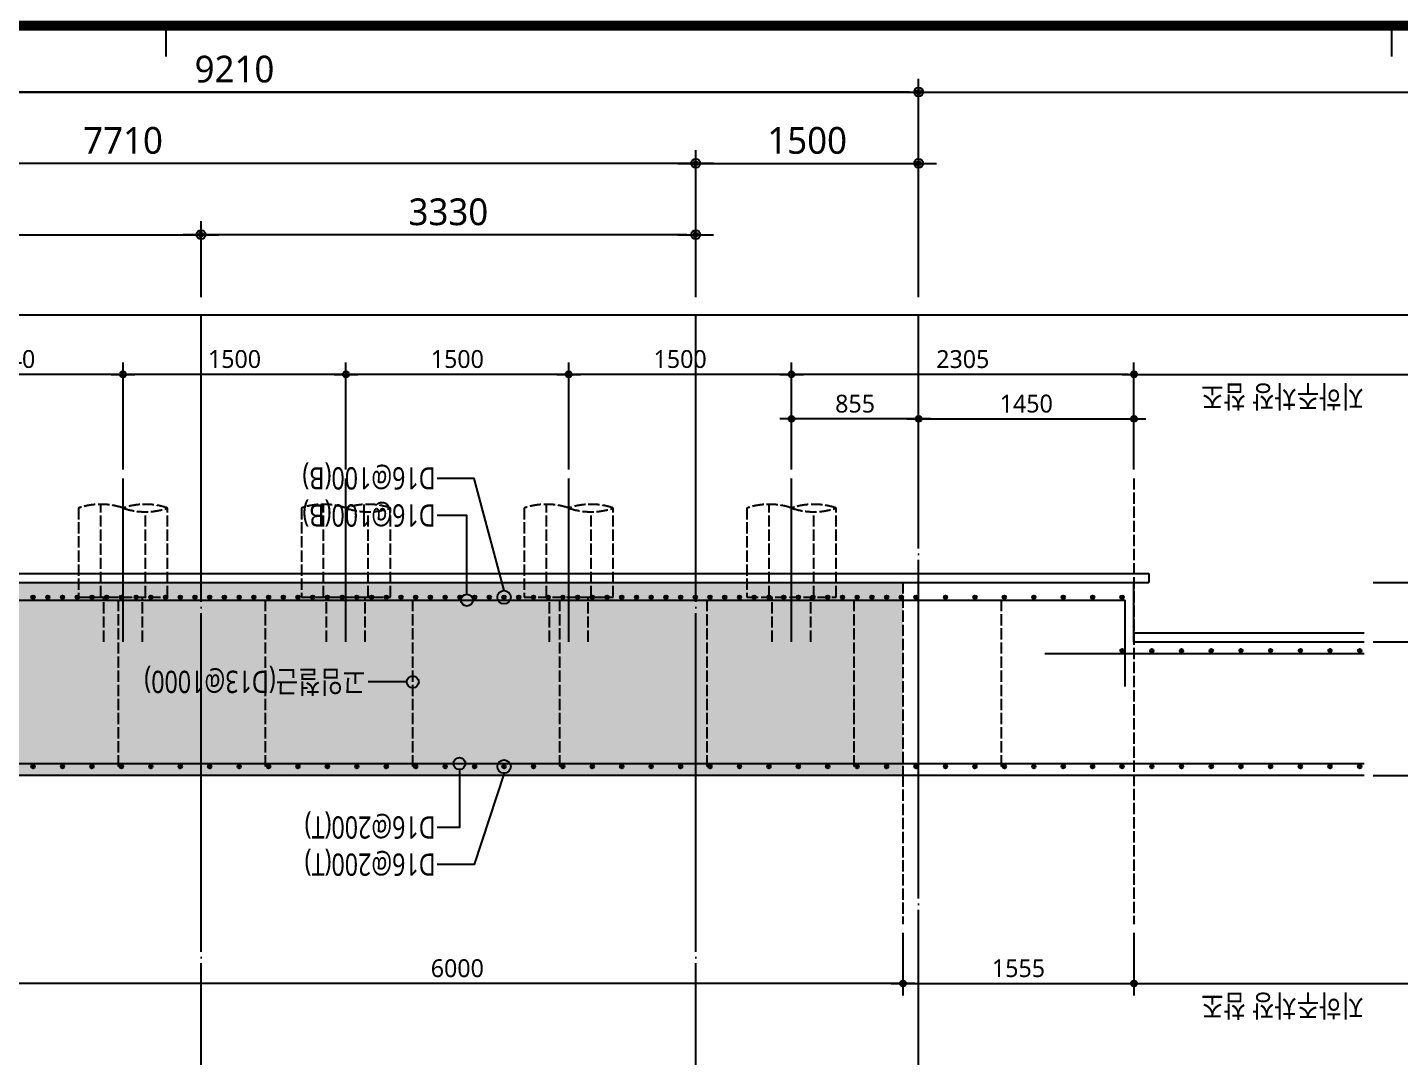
# Model space of a CAD drawing. Header units: millimetres. Extents: x 317501 to 814054, y -400799 to -14117.
# Drawn here: x 795300 to 804537, y -26129 to -19202 of the extents above; entities that cross this region are included whole.
import ezdxf
from ezdxf.enums import TextEntityAlignment as Align
from ezdxf.xclip import XClip

# ---------------------------------------------------------------- set-up
doc = ezdxf.new("R2010")
doc.units = ezdxf.units.MM
doc.header["$LTSCALE"] = 38
doc.header["$XCLIPFRAME"] = 0
for name, pattern in [('CEN', [62, 60, -1, 0, -1]), ('HID', [2.5, 2, -0.5]), ('XS-기초$0$HID', [2.3, 1.5, -0.8])]:
    doc.linetypes.add(name, pattern=pattern)
doc.layers.get('Defpoints').update_dxf_attribs({"color": 145})
for name, color, linetype in [('BAR1', 3, 'Continuous'), ('BARR', 1, 'Continuous'), ('CEN', 1, 'CEN'), ('DIM', 7, 'Continuous'), ('DOT', 3, 'Continuous'), ('FORM_고양장항A-1BL-S-성능$0$FORM', 7, 'Continuous'), ('LEADER', 7, 'Continuous'), ('PI', 4, 'HID'), ('T', 1, 'Continuous'), ('W1', 11, 'Continuous'), ('XS-기초$0$252', 252, 'Continuous'), ('고임철근', 4, 'HID'), ('버림', 8, 'Continuous'), ('보강구간', 6, 'HID')]:
    doc.layers.add(name, color=color, linetype=linetype)
for name, color, linetype, plot in [('DEFPOINT', 144, 'Continuous', False), ('FORM_고양장항A-1BL-S-성능$0$DEFPOINT', 144, 'Continuous', False), ('XS-기초$0$0106', 30, 'XS-기초$0$HID', False)]:
    doc.layers.add(name, color=color, linetype=linetype, plot=plot)
doc.layers.add('TEXT', color=3, linetype='Continuous', lineweight=9)
doc.styles.add('맑은고딕', font='malgun.ttf')
doc.dimstyles.new('DIM_40', dxfattribs={"dimscale": 40, "dimtxt": 3, "dimasz": 1, "dimexe": 2, "dimexo": 1.5, "dimgap": 1, "dimtad": 1, "dimdec": 0, "dimzin": 0, "dimdsep": 46, "dimtxsty": '맑은고딕', "dimblk1": 'DIMDOT', "dimblk2": 'DIMDOT', "dimsah": 1, "dimcen": 0.09, "dimdle": 2, "dimclrd": 7, "dimclre": 7, "dimclrt": 6, "dimadec": 0, "dimazin": 0, "dimtfac": 1, "dimtdec": 0, "dimtix": 1, "dimtmove": 2, "dimatfit": 3, "dimldrblk": 'DIMDOT', "dimfxl": 0, "dimtolj": 1, "dimtzin": 0, "dimarcsym": 0})
doc.dimstyles.new('DIM_60', dxfattribs={"dimscale": 60, "dimtxt": 3, "dimasz": 1, "dimexe": 1.5, "dimexo": 2, "dimgap": 1, "dimtad": 1, "dimdec": 0, "dimzin": 0, "dimdsep": 46, "dimtxsty": '맑은고딕', "dimblk1": 'DIMDOT', "dimblk2": 'DIMDOT', "dimsah": 1, "dimcen": 0.09, "dimdle": 2, "dimclrd": 7, "dimclre": 7, "dimclrt": 3, "dimadec": 0, "dimazin": 0, "dimtfac": 1, "dimtdec": 0, "dimtix": 1, "dimtmove": 2, "dimatfit": 3, "dimldrblk": 'DIMDOT', "dimfxl": 0, "dimtolj": 1, "dimtzin": 0, "dimarcsym": 0})

# ---------------------------------------------------------------- blocks, each defined once
blk = doc.blocks.new('FORM_고양장항A-1BL-S-성능')
at = {"layer": 'FORM_고양장항A-1BL-S-성능$0$DEFPOINT', "color": 1}
for p, q in [((753, 297), (756, 297)), ((753, 159.5), (756, 159.5))]:
    blk.add_line(p, q, dxfattribs=at)
at = {"layer": 'FORM_고양장항A-1BL-S-성능$0$FORM', "const_width": 1}
blk.add_lwpolyline([(25.5, 572.5), (25.5, 21.5), (756.5, 21.5), (756.5, 572.5)], close=True, dxfattribs=at)
at = {"layer": 'FORM_고양장항A-1BL-S-성능$0$FORM'}
blk.add_lwpolyline([(26, 572), (26, 22), (756, 22), (756, 572)], close=True, dxfattribs=at)
blk = doc.blocks.new('XS-기초$0$A$C762E058C')
at = {"layer": 'XS-기초$0$252'}
h = blk.add_hatch(color=256, dxfattribs=at)
h.dxf.hatch_style = 1
h.paths.add_polyline_path([(109600, -22900), (108800, -22900), (108800, -23400), (109600, -23400)])
h.paths.add_polyline_path([(116669.9, -26473.1), (116075.4, -25937.8), (115740.8, -26309.4), (116335.3, -26844.7)])
h.paths.add_polyline_path([(112530.3, -23822.3), (113065.6, -23227.8), (112694.1, -22893.2), (112158.8, -23487.8)])
h.paths.add_polyline_path([(109700, -15900), (109700, -15100), (109200, -15100), (109200, -15900)])
h.paths.add_polyline_path([(80600, -15900), (80600, -15100), (80100, -15100), (80100, -15900)])
h.paths.add_polyline_path([(73500, -15900), (73500, -15100), (73000, -15100), (73000, -15900)])
h.paths.add_polyline_path([(93700, -15900), (93700, -15100), (93200, -15100), (93200, -15900)])
h.paths.add_polyline_path([(101700, -15900), (101700, -15100), (101200, -15100), (101200, -15900)])
h.paths.add_polyline_path([(85700, -15900), (85700, -15100), (85200, -15100), (85200, -15900)])
blk = doc.blocks.new('XS-기초')
at = {"layer": 'XS-기초$0$0106'}
blk.add_line((146982.1, 171824.9), (463098.6, 280124.8), dxfattribs=at)
at = {"layer": 'XS-기초$0$252'}
blk.add_blockref('XS-기초$0$A$C762E058C', (118310, 198300), dxfattribs=at)
blk = doc.blocks.new('DIMDOT')
at = {"layer": 'DIM', "linetype": 'Continuous'}
blk.add_line((-2, 0), (2, 0), dxfattribs=at)
for radius in [0.5, 0.25]:
    blk.add_circle((0, 0), radius, dxfattribs=at)
blk = doc.blocks.new('*D121')
at = {"layer": 'Defpoints', "color": 0, "linetype": 'Continuous', "transparency": 16777216}
for p in [(792089.1, -19636.8), (792089.1, -21136.8), (801299.1, -21136.8)]:
    blk.add_point(p, dxfattribs=at)
at = {"layer": 'DIM', "color": 7, "linetype": 'Continuous', "lineweight": -2, "transparency": 16777216}
for p, q in [((792089.1, -21016.8), (792089.1, -19546.8)), ((801299.1, -21016.8), (801299.1, -19546.8)), ((801239.1, -19636.8), (792149.1, -19636.8))]:
    blk.add_line(p, q, dxfattribs=at)
at = {"layer": 'DIM', "color": 7, "linetype": 'Continuous', "lineweight": -2, "transparency": 16777216, "xscale": 60, "yscale": 60, "zscale": 60, "rotation": 180}
blk.add_blockref('DIMDOT', (792089.1, -19636.8), dxfattribs=at)
at = {"layer": 'DIM', "color": 7, "linetype": 'Continuous', "lineweight": -2, "transparency": 16777216, "xscale": 60, "yscale": 60, "zscale": 60}
blk.add_blockref('DIMDOT', (801299.1, -19636.8), dxfattribs=at)
at = {"layer": 'DIM', "color": 3, "linetype": 'Continuous', "transparency": 16777216, "insert": (796694.1, -19483.2), "char_height": 180, "attachment_point": 5, "style": '맑은고딕'}
blk.add_mtext('\\A1;9210', dxfattribs=at)
blk = doc.blocks.new('*D122')
at = {"layer": 'Defpoints', "color": 0, "linetype": 'Continuous', "transparency": 16777216}
for p in [(792089.1, -20116.8), (792089.1, -21136.8), (799799.1, -21136.8)]:
    blk.add_point(p, dxfattribs=at)
at = {"layer": 'DIM', "color": 7, "linetype": 'Continuous', "lineweight": -2, "transparency": 16777216}
for p, q in [((792089.1, -21016.8), (792089.1, -20026.8)), ((799799.1, -21016.8), (799799.1, -20026.8)), ((799739.1, -20116.8), (792149.1, -20116.8))]:
    blk.add_line(p, q, dxfattribs=at)
at = {"layer": 'DIM', "color": 7, "linetype": 'Continuous', "lineweight": -2, "transparency": 16777216, "xscale": 60, "yscale": 60, "zscale": 60, "rotation": 180}
blk.add_blockref('DIMDOT', (792089.1, -20116.8), dxfattribs=at)
at = {"layer": 'DIM', "color": 7, "linetype": 'Continuous', "lineweight": -2, "transparency": 16777216, "xscale": 60, "yscale": 60, "zscale": 60}
blk.add_blockref('DIMDOT', (799799.1, -20116.8), dxfattribs=at)
at = {"layer": 'DIM', "color": 3, "linetype": 'Continuous', "transparency": 16777216, "insert": (795944.1, -19963.2), "char_height": 180, "attachment_point": 5, "style": '맑은고딕'}
blk.add_mtext('\\A1;7710', dxfattribs=at)
blk = doc.blocks.new('*D123')
at = {"layer": 'Defpoints', "color": 0, "linetype": 'Continuous', "transparency": 16777216}
for p in [(801299.1, -20116.8), (799799.1, -21136.8), (801299.1, -21136.8)]:
    blk.add_point(p, dxfattribs=at)
at = {"layer": 'DIM', "color": 7, "linetype": 'Continuous', "lineweight": -2, "transparency": 16777216}
for p, q in [((799799.1, -21016.8), (799799.1, -20026.8)), ((801299.1, -21016.8), (801299.1, -20026.8)), ((799859.1, -20116.8), (801239.1, -20116.8))]:
    blk.add_line(p, q, dxfattribs=at)
at = {"layer": 'DIM', "color": 7, "linetype": 'Continuous', "lineweight": -2, "transparency": 16777216, "xscale": 60, "yscale": 60, "zscale": 60, "rotation": 180}
blk.add_blockref('DIMDOT', (799799.1, -20116.8), dxfattribs=at)
at = {"layer": 'DIM', "color": 7, "linetype": 'Continuous', "lineweight": -2, "transparency": 16777216, "xscale": 60, "yscale": 60, "zscale": 60}
blk.add_blockref('DIMDOT', (801299.1, -20116.8), dxfattribs=at)
at = {"layer": 'DIM', "color": 3, "linetype": 'Continuous', "transparency": 16777216, "insert": (800549.1, -19963.2), "char_height": 180, "attachment_point": 5, "style": '맑은고딕'}
blk.add_mtext('\\A1;1500', dxfattribs=at)
blk = doc.blocks.new('*D124')
at = {"layer": 'Defpoints', "color": 0, "linetype": 'Continuous', "transparency": 16777216}
for p in [(796469.1, -20596.8), (796469.1, -21136.8), (799799.1, -21136.8)]:
    blk.add_point(p, dxfattribs=at)
at = {"layer": 'DIM', "color": 7, "linetype": 'Continuous', "lineweight": -2, "transparency": 16777216}
for p, q in [((796469.1, -21016.8), (796469.1, -20506.8)), ((799739.1, -20596.8), (796529.1, -20596.8)), ((799799.1, -21016.8), (799799.1, -20506.8))]:
    blk.add_line(p, q, dxfattribs=at)
at = {"layer": 'DIM', "color": 7, "linetype": 'Continuous', "lineweight": -2, "transparency": 16777216, "xscale": 60, "yscale": 60, "zscale": 60, "rotation": 180}
blk.add_blockref('DIMDOT', (796469.1, -20596.8), dxfattribs=at)
at = {"layer": 'DIM', "color": 7, "linetype": 'Continuous', "lineweight": -2, "transparency": 16777216, "xscale": 60, "yscale": 60, "zscale": 60}
blk.add_blockref('DIMDOT', (799799.1, -20596.8), dxfattribs=at)
at = {"layer": 'DIM', "color": 3, "linetype": 'Continuous', "transparency": 16777216, "insert": (798134.1, -20443.8), "char_height": 180, "attachment_point": 5, "style": '맑은고딕'}
blk.add_mtext('\\A1;3330', dxfattribs=at)
blk = doc.blocks.new('*D125')
at = {"layer": 'Defpoints', "color": 0, "linetype": 'Continuous', "transparency": 16777216}
for p in [(796469.1, -20596.8), (792089.1, -21136.8), (796469.1, -21136.8)]:
    blk.add_point(p, dxfattribs=at)
at = {"layer": 'DIM', "color": 7, "linetype": 'Continuous', "lineweight": -2, "transparency": 16777216}
for p, q in [((792089.1, -21016.8), (792089.1, -20506.8)), ((792149.1, -20596.8), (796409.1, -20596.8)), ((796469.1, -21016.8), (796469.1, -20506.8))]:
    blk.add_line(p, q, dxfattribs=at)
at = {"layer": 'DIM', "color": 7, "linetype": 'Continuous', "lineweight": -2, "transparency": 16777216, "xscale": 60, "yscale": 60, "zscale": 60, "rotation": 180}
blk.add_blockref('DIMDOT', (792089.1, -20596.8), dxfattribs=at)
at = {"layer": 'DIM', "color": 7, "linetype": 'Continuous', "lineweight": -2, "transparency": 16777216, "xscale": 60, "yscale": 60, "zscale": 60}
blk.add_blockref('DIMDOT', (796469.1, -20596.8), dxfattribs=at)
at = {"layer": 'DIM', "color": 3, "linetype": 'Continuous', "transparency": 16777216, "insert": (794279.1, -20443.8), "char_height": 180, "attachment_point": 5, "style": '맑은고딕'}
blk.add_mtext('\\A1;4380', dxfattribs=at)
blk = doc.blocks.new('*D165')
at = {"layer": 'Defpoints', "color": 0, "linetype": 'Continuous', "transparency": 16777216}
for p in [(804299.1, -22936.8), (805099.1, -22936.8), (804299.1, -24236.8)]:
    blk.add_point(p, dxfattribs=at)
at = {"layer": 'DIM', "color": 7, "linetype": 'Continuous', "lineweight": -2, "transparency": 16777216}
for p, q in [((804359.1, -22936.8), (805179.1, -22936.8)), ((805099.1, -24196.8), (805099.1, -22976.8)), ((804359.1, -24236.8), (805179.1, -24236.8))]:
    blk.add_line(p, q, dxfattribs=at)
at = {"layer": 'DIM', "color": 7, "linetype": 'Continuous', "lineweight": -2, "transparency": 16777216, "xscale": 40, "yscale": 40, "zscale": 40}
for p, rotation in [((805099.1, -22936.8), 90), ((805099.1, -24236.8), 270)]:
    blk.add_blockref('DIMDOT', p, dxfattribs=dict(at, rotation=rotation))
at = {"layer": 'DIM', "color": 6, "linetype": 'Continuous', "transparency": 16777216, "insert": (804996.8, -23586.8), "char_height": 120, "attachment_point": 5, "rotation": 90, "style": '맑은고딕'}
blk.add_mtext('\\A1;1300', dxfattribs=at)
blk = doc.blocks.new('*D166')
at = {"layer": 'Defpoints', "color": 0, "linetype": 'Continuous', "transparency": 16777216}
for p in [(804299.1, -22936.8), (804799.1, -22936.8), (804299.1, -23336.8)]:
    blk.add_point(p, dxfattribs=at)
at = {"layer": 'DIM', "color": 7, "linetype": 'Continuous', "lineweight": -2, "transparency": 16777216}
for p, q in [((804359.1, -22936.8), (804879.1, -22936.8)), ((804799.1, -23296.8), (804799.1, -22976.8)), ((804359.1, -23336.8), (804879.1, -23336.8))]:
    blk.add_line(p, q, dxfattribs=at)
at = {"layer": 'DIM', "color": 7, "linetype": 'Continuous', "lineweight": -2, "transparency": 16777216, "xscale": 40, "yscale": 40, "zscale": 40}
for p, rotation in [((804799.1, -22936.8), 90), ((804799.1, -23336.8), 270)]:
    blk.add_blockref('DIMDOT', p, dxfattribs=dict(at, rotation=rotation))
at = {"layer": 'DIM', "color": 6, "linetype": 'Continuous', "transparency": 16777216, "insert": (804697.1, -23136.8), "char_height": 120, "attachment_point": 5, "rotation": 90, "style": '맑은고딕'}
blk.add_mtext('\\A1;400', dxfattribs=at)
blk = doc.blocks.new('*D167')
at = {"layer": 'Defpoints', "color": 0, "linetype": 'Continuous', "transparency": 16777216}
for p in [(804299.1, -23336.8), (804299.1, -24236.8), (804799.1, -24236.8)]:
    blk.add_point(p, dxfattribs=at)
at = {"layer": 'DIM', "color": 7, "linetype": 'Continuous', "lineweight": -2, "transparency": 16777216}
for p, q in [((804359.1, -23336.8), (804879.1, -23336.8)), ((804799.1, -23376.8), (804799.1, -24196.8)), ((804359.1, -24236.8), (804879.1, -24236.8))]:
    blk.add_line(p, q, dxfattribs=at)
at = {"layer": 'DIM', "color": 7, "linetype": 'Continuous', "lineweight": -2, "transparency": 16777216, "xscale": 40, "yscale": 40, "zscale": 40}
for p, rotation in [((804799.1, -23336.8), 90), ((804799.1, -24236.8), 270)]:
    blk.add_blockref('DIMDOT', p, dxfattribs=dict(at, rotation=rotation))
at = {"layer": 'DIM', "color": 6, "linetype": 'Continuous', "transparency": 16777216, "insert": (804697.1, -23786.8), "char_height": 120, "attachment_point": 5, "rotation": 90, "style": '맑은고딕'}
blk.add_mtext('\\A1;900', dxfattribs=at)
blk = doc.blocks.new('*D521')
at = {"layer": 'Defpoints', "color": 0, "linetype": 'Continuous', "transparency": 16777216}
for p in [(795194.1, -25236.8), (801194.1, -25236.8), (795194.1, -25636.8)]:
    blk.add_point(p, dxfattribs=at)
at = {"layer": 'DIM', "color": 7, "linetype": 'Continuous', "lineweight": -2, "transparency": 16777216}
for p, q in [((795194.1, -25296.8), (795194.1, -25716.8)), ((801194.1, -25296.8), (801194.1, -25716.8)), ((801154.1, -25636.8), (795234.1, -25636.8))]:
    blk.add_line(p, q, dxfattribs=at)
at = {"layer": 'DIM', "color": 7, "linetype": 'Continuous', "lineweight": -2, "transparency": 16777216, "xscale": 40, "yscale": 40, "zscale": 40, "rotation": 180}
blk.add_blockref('DIMDOT', (795194.1, -25636.8), dxfattribs=at)
at = {"layer": 'DIM', "color": 7, "linetype": 'Continuous', "lineweight": -2, "transparency": 16777216, "xscale": 40, "yscale": 40, "zscale": 40}
blk.add_blockref('DIMDOT', (801194.1, -25636.8), dxfattribs=at)
at = {"layer": 'DIM', "color": 6, "linetype": 'Continuous', "transparency": 16777216, "insert": (798194.1, -25534.8), "char_height": 120, "attachment_point": 5, "style": '맑은고딕'}
blk.add_mtext('\\A1;6000', dxfattribs=at)
blk = doc.blocks.new('*D522')
at = {"layer": 'Defpoints', "color": 0, "linetype": 'Continuous', "transparency": 16777216}
for p in [(801194.1, -25236.8), (802749.1, -25236.8), (802749.1, -25636.8)]:
    blk.add_point(p, dxfattribs=at)
at = {"layer": 'DIM', "color": 7, "linetype": 'Continuous', "lineweight": -2, "transparency": 16777216}
for p, q in [((801194.1, -25296.8), (801194.1, -25716.8)), ((802749.1, -25296.8), (802749.1, -25716.8)), ((801234.1, -25636.8), (802709.1, -25636.8))]:
    blk.add_line(p, q, dxfattribs=at)
at = {"layer": 'DIM', "color": 7, "linetype": 'Continuous', "lineweight": -2, "transparency": 16777216, "xscale": 40, "yscale": 40, "zscale": 40, "rotation": 180}
blk.add_blockref('DIMDOT', (801194.1, -25636.8), dxfattribs=at)
at = {"layer": 'DIM', "color": 7, "linetype": 'Continuous', "lineweight": -2, "transparency": 16777216, "xscale": 40, "yscale": 40, "zscale": 40}
blk.add_blockref('DIMDOT', (802749.1, -25636.8), dxfattribs=at)
at = {"layer": 'DIM', "color": 6, "linetype": 'Continuous', "transparency": 16777216, "insert": (801971.6, -25534.4), "char_height": 120, "attachment_point": 5, "style": '맑은고딕'}
blk.add_mtext('\\A1;1555', dxfattribs=at)
blk = doc.blocks.new('p')
at = {"layer": 'PI'}
for p, q in [((-130, 300), (-130, 0)), ((130, 300), (130, 0)), ((300, 0), (-300, 0)), ((-300, 0), (-300, -600)), ((-150, 0), (-150, -575)), ((150, 0), (150, -625)), ((300, -600), (300, 0))]:
    blk.add_line(p, q, dxfattribs=at)
at = {"layer": 'PI', "color": 6, "linetype": 'Continuous'}
blk.add_line((0, 300, 0), (0, -800, 0), dxfattribs=at)
at = {"layer": 'PI'}
for centre, start, end in [((-150, -1037.5), 71.07536, 108.92464), ((-150, -162.5), 251.07536, 288.92464), ((150, -162.5), 251.07536, 288.92464)]:
    blk.add_arc(centre, 462.5, start, end, dxfattribs=at)
blk = doc.blocks.new('*D525')
at = {"layer": 'Defpoints', "color": 0, "linetype": 'Continuous', "transparency": 16777216}
for p in [(794404.1, -21536.8), (794404.1, -22236.8), (795944.1, -22236.8)]:
    blk.add_point(p, dxfattribs=at)
at = {"layer": 'DIM', "color": 7, "linetype": 'Continuous', "lineweight": -2, "transparency": 16777216}
for p, q in [((794404.1, -22176.8), (794404.1, -21456.8)), ((795944.1, -22176.8), (795944.1, -21456.8)), ((795904.1, -21536.8), (794444.1, -21536.8))]:
    blk.add_line(p, q, dxfattribs=at)
at = {"layer": 'DIM', "color": 7, "linetype": 'Continuous', "lineweight": -2, "transparency": 16777216, "xscale": 40, "yscale": 40, "zscale": 40, "rotation": 180}
blk.add_blockref('DIMDOT', (794404.1, -21536.8), dxfattribs=at)
at = {"layer": 'DIM', "color": 7, "linetype": 'Continuous', "lineweight": -2, "transparency": 16777216, "xscale": 40, "yscale": 40, "zscale": 40}
blk.add_blockref('DIMDOT', (795944.1, -21536.8), dxfattribs=at)
at = {"layer": 'DIM', "color": 6, "linetype": 'Continuous', "transparency": 16777216, "insert": (795174.1, -21434.4), "char_height": 120, "attachment_point": 5, "style": '맑은고딕'}
blk.add_mtext('\\A1;1540', dxfattribs=at)
blk = doc.blocks.new('*D526')
at = {"layer": 'Defpoints', "color": 0, "linetype": 'Continuous', "transparency": 16777216}
for p in [(795944.1, -21536.8), (795944.1, -22236.8), (797444.1, -22236.8)]:
    blk.add_point(p, dxfattribs=at)
at = {"layer": 'DIM', "color": 7, "linetype": 'Continuous', "lineweight": -2, "transparency": 16777216}
for p, q in [((795944.1, -22176.8), (795944.1, -21456.8)), ((797444.1, -22176.8), (797444.1, -21456.8)), ((797404.1, -21536.8), (795984.1, -21536.8))]:
    blk.add_line(p, q, dxfattribs=at)
at = {"layer": 'DIM', "color": 7, "linetype": 'Continuous', "lineweight": -2, "transparency": 16777216, "xscale": 40, "yscale": 40, "zscale": 40, "rotation": 180}
blk.add_blockref('DIMDOT', (795944.1, -21536.8), dxfattribs=at)
at = {"layer": 'DIM', "color": 7, "linetype": 'Continuous', "lineweight": -2, "transparency": 16777216, "xscale": 40, "yscale": 40, "zscale": 40}
blk.add_blockref('DIMDOT', (797444.1, -21536.8), dxfattribs=at)
at = {"layer": 'DIM', "color": 6, "linetype": 'Continuous', "transparency": 16777216, "insert": (796694.1, -21434.4), "char_height": 120, "attachment_point": 5, "style": '맑은고딕'}
blk.add_mtext('\\A1;1500', dxfattribs=at)
blk = doc.blocks.new('*D527')
at = {"layer": 'Defpoints', "color": 0, "linetype": 'Continuous', "transparency": 16777216}
for p in [(797444.1, -21536.8), (797444.1, -22236.8), (798944.1, -22236.8)]:
    blk.add_point(p, dxfattribs=at)
at = {"layer": 'DIM', "color": 7, "linetype": 'Continuous', "lineweight": -2, "transparency": 16777216}
for p, q in [((797444.1, -22176.8), (797444.1, -21456.8)), ((798944.1, -22176.8), (798944.1, -21456.8)), ((798904.1, -21536.8), (797484.1, -21536.8))]:
    blk.add_line(p, q, dxfattribs=at)
at = {"layer": 'DIM', "color": 7, "linetype": 'Continuous', "lineweight": -2, "transparency": 16777216, "xscale": 40, "yscale": 40, "zscale": 40, "rotation": 180}
blk.add_blockref('DIMDOT', (797444.1, -21536.8), dxfattribs=at)
at = {"layer": 'DIM', "color": 7, "linetype": 'Continuous', "lineweight": -2, "transparency": 16777216, "xscale": 40, "yscale": 40, "zscale": 40}
blk.add_blockref('DIMDOT', (798944.1, -21536.8), dxfattribs=at)
at = {"layer": 'DIM', "color": 6, "linetype": 'Continuous', "transparency": 16777216, "insert": (798194.1, -21434.4), "char_height": 120, "attachment_point": 5, "style": '맑은고딕'}
blk.add_mtext('\\A1;1500', dxfattribs=at)
blk = doc.blocks.new('*D528')
at = {"layer": 'Defpoints', "color": 0, "linetype": 'Continuous', "transparency": 16777216}
for p in [(798944.1, -21536.8), (798944.1, -22236.8), (800444.1, -22236.8)]:
    blk.add_point(p, dxfattribs=at)
at = {"layer": 'DIM', "color": 7, "linetype": 'Continuous', "lineweight": -2, "transparency": 16777216}
for p, q in [((798944.1, -22176.8), (798944.1, -21456.8)), ((800444.1, -22176.8), (800444.1, -21456.8)), ((800404.1, -21536.8), (798984.1, -21536.8))]:
    blk.add_line(p, q, dxfattribs=at)
at = {"layer": 'DIM', "color": 7, "linetype": 'Continuous', "lineweight": -2, "transparency": 16777216, "xscale": 40, "yscale": 40, "zscale": 40, "rotation": 180}
blk.add_blockref('DIMDOT', (798944.1, -21536.8), dxfattribs=at)
at = {"layer": 'DIM', "color": 7, "linetype": 'Continuous', "lineweight": -2, "transparency": 16777216, "xscale": 40, "yscale": 40, "zscale": 40}
blk.add_blockref('DIMDOT', (800444.1, -21536.8), dxfattribs=at)
at = {"layer": 'DIM', "color": 6, "linetype": 'Continuous', "transparency": 16777216, "insert": (799694.1, -21434.4), "char_height": 120, "attachment_point": 5, "style": '맑은고딕'}
blk.add_mtext('\\A1;1500', dxfattribs=at)
blk = doc.blocks.new('*D529')
at = {"layer": 'Defpoints', "color": 0, "linetype": 'Continuous', "transparency": 16777216}
for p in [(800444.1, -21536.8), (800444.1, -22236.8), (802749.1, -22236.8)]:
    blk.add_point(p, dxfattribs=at)
at = {"layer": 'DIM', "color": 7, "linetype": 'Continuous', "lineweight": -2, "transparency": 16777216}
for p, q in [((800444.1, -22176.8), (800444.1, -21456.8)), ((802749.1, -22176.8), (802749.1, -21456.8)), ((802709.1, -21536.8), (800484.1, -21536.8))]:
    blk.add_line(p, q, dxfattribs=at)
at = {"layer": 'DIM', "color": 7, "linetype": 'Continuous', "lineweight": -2, "transparency": 16777216, "xscale": 40, "yscale": 40, "zscale": 40, "rotation": 180}
blk.add_blockref('DIMDOT', (800444.1, -21536.8), dxfattribs=at)
at = {"layer": 'DIM', "color": 7, "linetype": 'Continuous', "lineweight": -2, "transparency": 16777216, "xscale": 40, "yscale": 40, "zscale": 40}
blk.add_blockref('DIMDOT', (802749.1, -21536.8), dxfattribs=at)
at = {"layer": 'DIM', "color": 6, "linetype": 'Continuous', "transparency": 16777216, "insert": (801596.6, -21434.8), "char_height": 120, "attachment_point": 5, "style": '맑은고딕'}
blk.add_mtext('\\A1;2305', dxfattribs=at)
blk = doc.blocks.new('*D530')
at = {"layer": 'Defpoints', "color": 0, "linetype": 'Continuous', "transparency": 16777216}
for p in [(800444.1, -21836.8), (800444.1, -22236.8), (801299.1, -22236.8)]:
    blk.add_point(p, dxfattribs=at)
at = {"layer": 'DIM', "color": 7, "linetype": 'Continuous', "lineweight": -2, "transparency": 16777216}
for p, q in [((800444.1, -22176.8), (800444.1, -21756.8)), ((801299.1, -22176.8), (801299.1, -21756.8)), ((801259.1, -21836.8), (800484.1, -21836.8))]:
    blk.add_line(p, q, dxfattribs=at)
at = {"layer": 'DIM', "color": 7, "linetype": 'Continuous', "lineweight": -2, "transparency": 16777216, "xscale": 40, "yscale": 40, "zscale": 40, "rotation": 180}
blk.add_blockref('DIMDOT', (800444.1, -21836.8), dxfattribs=at)
at = {"layer": 'DIM', "color": 7, "linetype": 'Continuous', "lineweight": -2, "transparency": 16777216, "xscale": 40, "yscale": 40, "zscale": 40}
blk.add_blockref('DIMDOT', (801299.1, -21836.8), dxfattribs=at)
at = {"layer": 'DIM', "color": 6, "linetype": 'Continuous', "transparency": 16777216, "insert": (800871.6, -21734.8), "char_height": 120, "attachment_point": 5, "style": '맑은고딕'}
blk.add_mtext('\\A1;855', dxfattribs=at)
blk = doc.blocks.new('*D531')
at = {"layer": 'Defpoints', "color": 0, "linetype": 'Continuous', "transparency": 16777216}
for p in [(802749.1, -21836.8), (801299.1, -22236.8), (802749.1, -22236.8)]:
    blk.add_point(p, dxfattribs=at)
at = {"layer": 'DIM', "color": 7, "linetype": 'Continuous', "lineweight": -2, "transparency": 16777216}
for p, q in [((801299.1, -22176.8), (801299.1, -21756.8)), ((802749.1, -22176.8), (802749.1, -21756.8)), ((801339.1, -21836.8), (802709.1, -21836.8))]:
    blk.add_line(p, q, dxfattribs=at)
at = {"layer": 'DIM', "color": 7, "linetype": 'Continuous', "lineweight": -2, "transparency": 16777216, "xscale": 40, "yscale": 40, "zscale": 40, "rotation": 180}
blk.add_blockref('DIMDOT', (801299.1, -21836.8), dxfattribs=at)
at = {"layer": 'DIM', "color": 7, "linetype": 'Continuous', "lineweight": -2, "transparency": 16777216, "xscale": 40, "yscale": 40, "zscale": 40}
blk.add_blockref('DIMDOT', (802749.1, -21836.8), dxfattribs=at)
at = {"layer": 'DIM', "color": 6, "linetype": 'Continuous', "transparency": 16777216, "insert": (802024.1, -21734.4), "char_height": 120, "attachment_point": 5, "style": '맑은고딕'}
blk.add_mtext('\\A1;1450', dxfattribs=at)
blk = doc.blocks.new('BAR')
at = {"layer": 'BARR'}
h = blk.add_hatch(color=256, dxfattribs=at)
edge = h.paths.add_edge_path()
edge.add_arc((0, 0), 15, 0, 360)
blk.add_circle((0, 0), 15, dxfattribs=at)

msp = doc.modelspace()

# ---------------------------------------------------------------- hatches: boundary and pattern name
at = {"layer": 'DOT'}
h = msp.add_hatch(dxfattribs=at)
h.set_pattern_fill('DOTS', color=256, scale=60, angle=90, style=0)
h.set_pattern_definition([(90, (961379.12, 202428.23), (-60, 30), [0, -60])])
h.paths.add_polyline_path([(795194.1, -24236.8), (801194.1, -24236.8), (801194.1, -22936.8), (795194.1, -22936.8)])

# ---------------------------------------------------------------- linework, layer by layer
at = {"layer": 'BAR1'}
for p, q in [((784034.1, -23056.8), (802689.1, -23056.8)), ((802689.1, -23636.8), (802689.1, -23056.8)), ((802149.1, -23416.8), (804299.1, -23416.8)), ((784034.1, -24156.8), (804299.1, -24156.8))]:
    msp.add_line(p, q, dxfattribs=at)
at = {"layer": 'CEN'}
for p, q in [((796469.1, -30136.8), (796469.1, -21136.8)), ((799799.1, -30136.8), (799799.1, -21136.8)), ((801299.1, -29776.8), (801299.1, -21136.8))]:
    msp.add_line(p, q, dxfattribs=at)
at = {"layer": 'DEFPOINT'}
for points in [[(781734.1, -61996.8), (781734.1, -19636.8), (810999.1, -19636.8), (810999.1, -61996.8)], [(783234.1, -60496.8), (783234.1, -21136.8), (809799.1, -21136.8), (809799.1, -60496.8)]]:
    msp.add_lwpolyline(points, close=True, dxfattribs=at)
at = {"layer": 'LEADER', "linetype": 'HID'}
msp.add_line((802749.1, -22236.8), (802749.1, -25236.8), dxfattribs=at)
at = {"layer": 'LEADER', "color": 7}
msp.add_line((797854.1, -23606.8), (797594.1, -23606.8), dxfattribs=at)
at = {"layer": 'LEADER'}
for points in [[(802749.1, -21536.8), (804749.1, -21536.8), (804704.5, -21458.6), (804682.9, -21471.2), (804720.3, -21536.8), (804682.9, -21602.3), (804704.5, -21614.9), (804749.1, -21536.8)], [(802749.1, -25636.8), (804749.1, -25636.8), (804704.5, -25558.6), (804682.9, -25571.2), (804720.3, -25636.8), (804682.9, -25702.3), (804704.5, -25714.9), (804749.1, -25636.8)]]:
    msp.add_lwpolyline(points, dxfattribs=at)
at = {"layer": 'LEADER', "color": 7}
for points in [[(798508.5, -22991.8), (798308.5, -22236.8), (798058.5, -22236.8)], [(798258.5, -23016.8), (798258.5, -22486.8), (798058.5, -22486.8)], [(798208.5, -24196.8), (798208.5, -24586.8), (798058.5, -24586.8)], [(798508.5, -24221.8), (798308.5, -24836.8), (798058.5, -24836.8)]]:
    msp.add_lwpolyline(points, dxfattribs=at)
for centre, radius in [((798508.5, -23036.8), 45), ((798258.5, -23056.8), 40), ((797894.1, -23606.8), 40), ((798208.5, -24156.8), 40), ((798508.5, -24176.8), 45)]:
    msp.add_circle(centre, radius, dxfattribs=at)
at = {"layer": 'W1'}
for p, q in [((783974.1, -22936.8), (802749.1, -22936.8)), ((802749.1, -23336.8), (802749.1, -22936.8)), ((802749.1, -23336.8), (804299.1, -23336.8)), ((804299.1, -24236.8), (785274.1, -24236.8))]:
    msp.add_line(p, q, dxfattribs=at)
at = {"layer": '고임철근'}
for p, q in [((795912.9, -24176.8), (795912.9, -23036.8)), ((796903.5, -24176.8), (796903.5, -23036.8)), ((797894.1, -24176.8), (797894.1, -23036.8)), ((798884.7, -24176.8), (798884.7, -23036.8)), ((799875.4, -24176.8), (799875.4, -23036.8)), ((800866, -24176.8), (800866, -23036.8)), ((801856.6, -24176.8), (801856.6, -23036.8))]:
    msp.add_line(p, q, dxfattribs=at)
at = {"layer": '버림'}
for p, q in [((783874.1, -22876.8), (802849.1, -22876.8)), ((802849.1, -22876.8), (802849.1, -22936.8)), ((802749.1, -22936.8), (802849.1, -22936.8)), ((802749.1, -23276.8), (804299.1, -23276.8))]:
    msp.add_line(p, q, dxfattribs=at)
at = {"layer": '보강구간'}
msp.add_line((801194.1, -24236.8), (801194.1, -25236.8), dxfattribs=at)
msp.add_lwpolyline([(801194.1, -22936.8), (801194.1, -24236.8), (795194.1, -24236.8), (795194.1, -22936.8), (801194.1, -22936.8)], dxfattribs=at)

# ---------------------------------------------------------------- block references
at = {"xscale": 60, "yscale": 60, "zscale": 60, "rotation": 90}
msp.add_blockref('FORM_고양장항A-1BL-S-성능', (814054.1, -64576.8), dxfattribs=at)
ref = msp.add_blockref('XS-기초', (983699.1, -219366.8), dxfattribs=dict(rotation=90))
XClip(ref).set_block_clipping_path([(158870.0000000025, 179400.0000000027), (192729.9999999939, 200465.000000001)])
at = {"layer": 'BARR', "xscale": 0.8, "yscale": 0.8, "zscale": 0.8}
for p in [(795338.5, -23036.8), (795437.6, -23036.8), (795536.6, -23036.8), (795635.7, -23036.8), (795734.7, -23036.8), (795833.8, -23036.8), (795932.9, -23036.8), (796031.9, -23036.8), (796131, -23036.8), (796230.1, -23036.8), (796329.1, -23036.8), (796428.2, -23036.8), (796527.2, -23036.8), (796626.3, -23036.8), (796725.4, -23036.8), (796824.4, -23036.8), (796923.5, -23036.8), (797022.6, -23036.8), (797121.6, -23036.8), (797220.7, -23036.8), (797319.7, -23036.8), (797418.8, -23036.8), (797517.9, -23036.8), (797616.9, -23036.8), (797716, -23036.8), (797815.1, -23036.8), (797914.1, -23036.8), (798013.2, -23036.8), (798112.2, -23036.8), (798211.3, -23036.8), (798310.4, -23036.8), (798409.4, -23036.8), (798508.5, -23036.8), (798607.6, -23036.8), (798706.6, -23036.8), (798805.7, -23036.8), (798904.7, -23036.8), (799003.8, -23036.8), (799102.9, -23036.8), (799201.9, -23036.8), (799301, -23036.8), (799400.1, -23036.8), (799499.1, -23036.8), (799598.2, -23036.8), (799697.2, -23036.8), (799796.3, -23036.8), (799895.4, -23036.8), (799994.4, -23036.8), (800093.5, -23036.8), (800192.6, -23036.8), (800291.6, -23036.8), (800390.7, -23036.8), (800489.7, -23036.8), (800588.8, -23036.8), (800687.9, -23036.8), (800786.9, -23036.8), (800886, -23036.8), (800985.1, -23036.8), (801084.1, -23036.8), (801183.2, -23036.8), (801282.2, -23036.8), (801480.4, -23036.8), (801678.5, -23036.8), (801876.6, -23036.8), (802074.7, -23036.8), (802272.9, -23036.8), (802471, -23036.8), (802669.1, -23036.8), (802669.1, -23396.8), (802869.1, -23396.8), (803069.1, -23396.8), (803269.1, -23396.8), (803469.1, -23396.8), (803669.1, -23396.8), (803869.1, -23396.8), (804069.1, -23396.8), (804269.1, -23396.8), (795338.5, -24176.8), (795536.6, -24176.8), (795734.7, -24176.8), (795932.9, -24176.8), (796131, -24176.8), (796329.1, -24176.8), (796527.2, -24176.8), (796725.4, -24176.8), (796923.5, -24176.8), (797121.6, -24176.8), (797319.7, -24176.8), (797517.9, -24176.8), (797716, -24176.8), (797914.1, -24176.8), (798112.2, -24176.8), (798310.4, -24176.8), (798508.5, -24176.8), (798706.6, -24176.8), (798904.7, -24176.8), (799102.9, -24176.8), (799301, -24176.8), (799499.1, -24176.8), (799697.2, -24176.8), (799895.4, -24176.8), (800093.5, -24176.8), (800291.6, -24176.8), (800489.7, -24176.8), (800687.9, -24176.8), (800886, -24176.8), (801084.1, -24176.8), (801282.2, -24176.8), (801480.4, -24176.8), (801678.5, -24176.8), (801876.6, -24176.8), (802074.7, -24176.8), (802272.9, -24176.8), (802471, -24176.8), (802669.1, -24176.8), (802869.1, -24176.8), (803069.1, -24176.8), (803269.1, -24176.8), (803469.1, -24176.8), (803669.1, -24176.8), (803869.1, -24176.8), (804069.1, -24176.8), (804269.1, -24176.8)]:
    msp.add_blockref('BAR', p, dxfattribs=at)
at = {"layer": 'PI', "rotation": 180}
for p in [(795944.1, -23036.8, 0), (797444.1, -23036.8, 0), (798944.1, -23036.8, 0), (800444.1, -23036.8, 0)]:
    msp.add_blockref('p', p, dxfattribs=at)

# ---------------------------------------------------------------- texts
at = {"layer": 'T', "style": '맑은고딕', "width": 0.8}
for s, p in [('D16@100(B)', (798048.5, -22236.8)), ('D16@100(B)', (798048.5, -22486.8)), ('D16@200(T)', (798048.5, -24586.8)), ('D16@200(T)', (798048.5, -24836.8))]:
    msp.add_text(s, height=150, rotation=180, dxfattribs=at).set_placement(p, align=Align.MIDDLE_LEFT)
at = {"layer": 'TEXT', "style": '맑은고딕', "width": 0.8}
for p in [(803749.1, -21686.8), (803749.1, -25786.8)]:
    msp.add_text('지하주차장 참조', height=150, rotation=180, dxfattribs=at).set_placement(p, align=Align.MIDDLE_CENTER)
msp.add_text('고임철근(D13@1000)', height=150, rotation=180, dxfattribs=at).set_placement((797574.1, -23606.8), align=Align.MIDDLE_LEFT)

# ---------------------------------------------------------------- dimensions: what is measured, and where the dimension line sits
at = {"layer": 'DIM', "linetype": 'Continuous'}
for base, p1, p2, picture, middle in [((792089.1, -19636.8), (801299.1, -21136.8), (792089.1, -21136.8), '*D121', (796694.1, -19483.2)), ((792089.1, -20116.8), (799799.1, -21136.8), (792089.1, -21136.8), '*D122', (795944.1, -19963.2)), ((796469.1, -20596.8), (799799.1, -21136.8), (796469.1, -21136.8), '*D124', (798134.1, -20443.8))]:
    dim = msp.add_linear_dim(base=base, p1=p1, p2=p2, angle=180, dimstyle='DIM_60', dxfattribs=at)
    dim.commit()
    dim.dimension.update_dxf_attribs({"geometry": picture, "text_midpoint": middle})
for base, p1, p2, picture, middle in [((801299.1, -20116.8), (799799.1, -21136.8), (801299.1, -21136.8), '*D123', (800549.1, -19963.2)), ((796469.1, -20596.8), (792089.1, -21136.8), (796469.1, -21136.8), '*D125', (794279.1, -20443.8))]:
    dim = msp.add_linear_dim(base=base, p1=p1, p2=p2, dimstyle='DIM_60', dxfattribs=at)
    dim.commit()
    dim.dimension.update_dxf_attribs({"geometry": picture, "text_midpoint": middle})
for base, p1, p2, angle, picture, middle in [((794404.1, -21536.8), (795944.1, -22236.8), (794404.1, -22236.8), 180, '*D525', (795174.1, -21434.4)), ((795944.1, -21536.8), (797444.1, -22236.8), (795944.1, -22236.8), 180, '*D526', (796694.1, -21434.4)), ((797444.1, -21536.8), (798944.1, -22236.8), (797444.1, -22236.8), 180, '*D527', (798194.1, -21434.4)), ((798944.1, -21536.8), (800444.1, -22236.8), (798944.1, -22236.8), 180, '*D528', (799694.1, -21434.4)), ((800444.1, -21536.8), (802749.1, -22236.8), (800444.1, -22236.8), 180, '*D529', (801596.6, -21434.8)), ((800444.1, -21836.8), (801299.1, -22236.8), (800444.1, -22236.8), 180, '*D530', (800871.6, -21734.8)), ((805099.1, -22936.8), (804299.1, -24236.8), (804299.1, -22936.8), 90, '*D165', (804996.8, -23586.8)), ((804799.1, -22936.8), (804299.1, -23336.8), (804299.1, -22936.8), 90, '*D166', (804697.1, -23136.8)), ((804799.1, -24236.8), (804299.1, -23336.8), (804299.1, -24236.8), 270, '*D167', (804697.1, -23786.8)), ((802749.1, -25636.8), (801194.1, -25236.8), (802749.1, -25236.8), 180, '*D522', (801971.6, -25534.4))]:
    dim = msp.add_linear_dim(base=base, p1=p1, p2=p2, angle=angle, dimstyle='DIM_40', override={"dimtix": 1, "dimatfit": 3}, dxfattribs=at)
    dim.commit()
    dim.dimension.update_dxf_attribs({"geometry": picture, "text_midpoint": middle})
for base, p1, p2, picture, middle in [((802749.1, -21836.8), (801299.1, -22236.8), (802749.1, -22236.8), '*D531', (802024.1, -21734.4)), ((795194.1, -25636.8), (801194.1, -25236.8), (795194.1, -25236.8), '*D521', (798194.1, -25534.8))]:
    dim = msp.add_linear_dim(base=base, p1=p1, p2=p2, dimstyle='DIM_40', override={"dimtix": 1, "dimatfit": 3}, dxfattribs=at)
    dim.commit()
    dim.dimension.update_dxf_attribs({"geometry": picture, "text_midpoint": middle})

doc.saveas('drawing.dxf')
